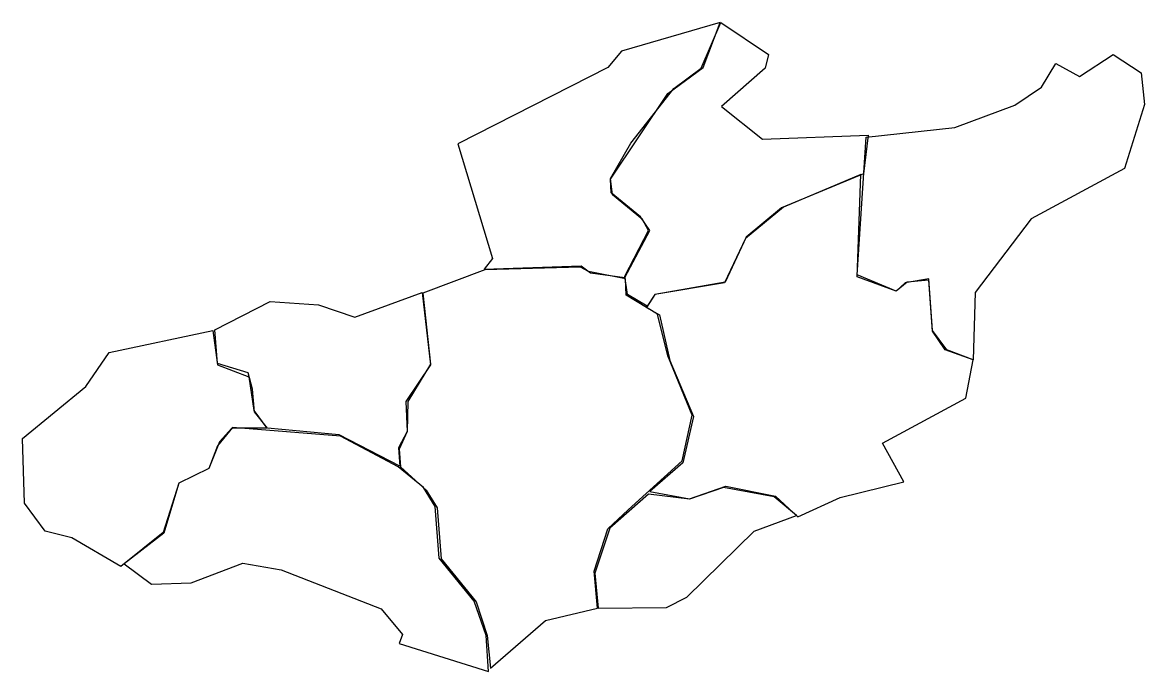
# Model space of a CAD drawing. Extents: x -468 to 227, y 171 to 573.
import ezdxf

# ---------------------------------------------------------------- set-up
doc = ezdxf.new("R2010")
doc.units = 0
doc.layers.add('Layer_1', color=7, linetype='CONTINUOUS')

msp = doc.modelspace()

# ---------------------------------------------------------------- linework, layer by layer
at = {"layer": 'Layer_1', "color": 7}
for points in [[(-197.989896, 498.207236), (-176.574664, 427.0925), (-181.827456, 420.627524), (-121.622368, 422.647828), (-115.965512, 418.203156), (-94.55028, 415.374724), (-79.195959, 444.467124), (-84.852816, 452.952404), (-103.03556, 467.90266), (-103.439624, 476.38794), (-67.882251, 529.319932), (-46.062956, 545.482372), (-35.55737, 573.362588), (-96.570584, 555.5839), (-105.055864, 545.482372), (-197.989896, 498.207236)], [(-34.749247, 521.238716), (-9.293403, 501.03566), (56.164482, 503.460028), (53.336054, 479.620428), (2.424366, 458.60926), (-19.394929, 440.426508), (-32.324882, 412.5463), (-75.963471, 404.86914), (-80.8122, 397.596044), (-92.934032, 404.86914), (-94.55028, 416.182852), (-80.00408, 444.467124), (-83.640632, 451.336156), (-102.22744, 466.690476), (-103.439624, 476.792004), (-90.913728, 498.6113), (-64.245702, 532.55242), (-47.275139, 545.078316), (-35.153309, 573.362588), (-5.656854, 553.563596), (-7.677159, 545.078316), (-34.749247, 521.238716)], [(49.295444, 416.990972), (54.952298, 502.247844), (109.9046, 508.308764), (147.078208, 522.046836), (163.644712, 533.360548), (172.534056, 547.90674), (187.080248, 539.825524), (208.091424, 553.563596), (225.466048, 542.249884), (227.486352, 522.4509), (214.960464, 482.852916), (157.179736, 451.74022), (122.430488, 406.081324), (121.218304, 364.463036), (105.055864, 370.523956), (96.16652, 382.645788), (93.74216, 414.566604), (79.195959, 412.142236), (73.539106, 406.889444), (49.295444, 416.990972)], [(-79.195959, 282.842716), (-54.548238, 278.398044), (-31.920821, 286.075204), (-1.212183, 280.014284), (12.525891, 267.084332), (38.789858, 279.206164), (78.387838, 288.903628), (65.053824, 312.743228), (116.773632, 340.623436), (121.218304, 364.463036), (103.84368, 370.523956), (96.16652, 382.241724), (93.74216, 413.758484), (80.408144, 412.5463), (73.539106, 406.889444), (49.295444, 415.778788), (51.71981, 479.216364), (3.636549, 459.013316), (-19.79899, 439.618388), (-32.728942, 412.142236), (-75.963471, 404.86914), (-81.216264, 396.787924), (-73.135044, 392.343252), (-66.670068, 364.05898), (-52.123871, 329.309732), (-58.588848, 300.621396), (-79.195959, 282.842716)], [(-177.786848, 173.34218), (-143.84572, 202.838628), (-111.52084, 210.515788), (-113.541144, 233.547268), (-105.055864, 259.811236), (-92.529976, 271.529004), (-58.992909, 301.83358), (-52.931994, 330.117852), (-67.882251, 366.887404), (-74.347227, 392.747308), (-93.74216, 404.465076), (-94.146216, 414.566604), (-117.177696, 419.011276), (-122.026424, 421.8397), (-181.4234, 420.22346), (-219.809192, 405.67726), (-214.960464, 361.634612), (-229.1026, 338.603132), (-229.506656, 320.016324), (-234.355392, 309.106676), (-233.547272, 298.197028), (-217.788888, 283.650836), (-210.919848, 272.741188), (-208.495488, 241.224428), (-186.676192, 214.556404), (-179.807152, 193.545228), (-177.786848, 173.34218)], [(-233.951328, 298.601092), (-271.529008, 317.99602), (-315.97572, 322.036628), (-324.056936, 332.138156), (-325.26912, 346.280292), (-328.097544, 356.38182), (-347.088416, 362.038676), (-348.704656, 383.049844), (-314.359472, 400.424468), (-284.45896, 398.404164), (-261.831536, 390.727004), (-220.213256, 406.081324), (-214.960464, 361.230548), (-230.314784, 338.603132), (-229.506656, 320.016324), (-234.759448, 309.914804), (-233.951328, 298.601092)], [(-316.379776, 322.036628), (-338.199072, 322.036628), (-345.876232, 313.551348), (-352.341208, 296.984852), (-370.928016, 288.095508), (-380.62548, 257.386868), (-406.889448, 236.375692), (-437.194024, 254.15438), (-453.76052, 258.194988), (-466.69048, 275.569612), (-467.902656, 315.571652), (-428.708744, 347.89654), (-414.162544, 368.907708), (-349.91684, 382.645788), (-347.088416, 361.230548), (-327.693488, 353.957452), (-324.461, 332.946276), (-316.379776, 322.036628)], [(-404.869144, 237.99194), (-387.898576, 225.466052), (-363.250856, 226.274172), (-331.330032, 238.396004), (-307.490432, 234.355388), (-245.669096, 210.111732), (-232.335088, 194.353348), (-234.355392, 188.696492), (-178.999032, 171.321876), (-180.615272, 193.545228), (-187.888376, 214.96046), (-209.707672, 241.628492), (-212.132032, 273.549308), (-219.405136, 285.267076), (-235.163512, 298.197028), (-270.72088, 317.1879), (-337.795008, 322.440692), (-347.088416, 311.126988), (-352.341208, 296.984852), (-370.928016, 288.095508), (-380.221416, 256.982804), (-404.869144, 237.99194)], [(-111.116784, 210.515788), (-68.690373, 210.919852), (-56.164482, 217.384828), (-14.546197, 258.194988), (11.71777, 267.892452), (-2.020305, 279.610228), (-33.537065, 285.267076), (-54.548238, 277.99398), (-80.00408, 281.226468), (-103.84368, 260.2153), (-113.137088, 232.335084), (-111.116784, 210.515788)]]:
    msp.add_lwpolyline(points, close=True, dxfattribs=at)

doc.saveas('drawing.dxf')
